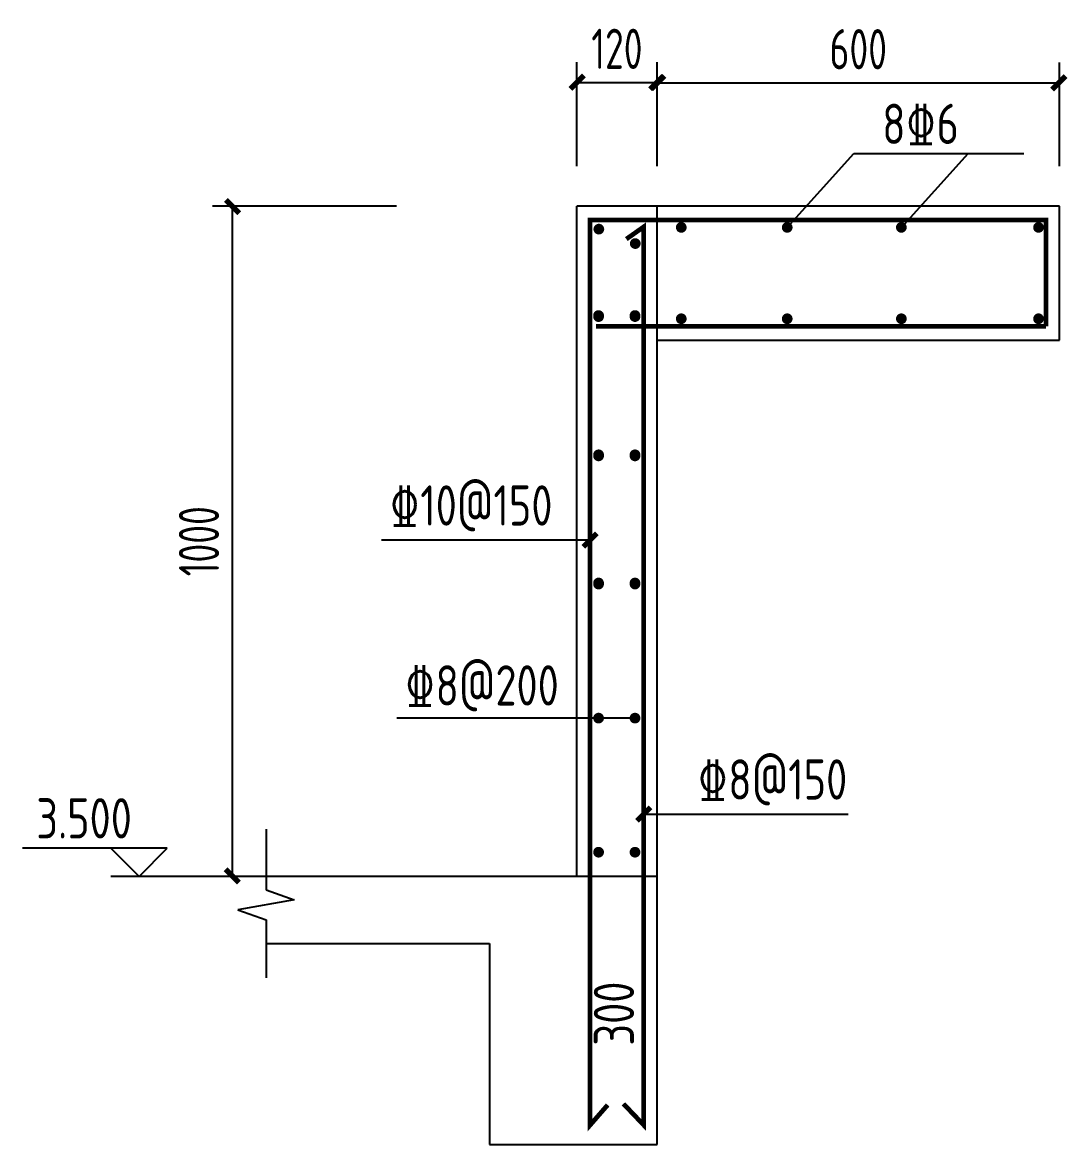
# Model space of a CAD drawing. Extents: x -14785 to 4269, y -25586 to -12228.
# Drawn here: x -12942.7 to -12865.3, y -25466.4 to -25382.7 of the extents above; entities that cross this region are included whole.
import ezdxf

# ---------------------------------------------------------------- set-up
doc = ezdxf.new("R2010")
doc.units = 0
doc.header["$LTSCALE"] = 2000
doc.header["$MEASUREMENT"] = 0
doc.layers.get('0').update_dxf_attribs({"linetype": 'CONTINUOUS'})
doc.layers.get('DEFPOINTS').update_dxf_attribs({"linetype": 'CONTINUOUS'})
for name, color, linetype in [('1305', 1, 'CONTINUOUS'), ('1307', 7, 'CONTINUOUS'), ('AXIS', 75, 'CONTINUOUS'), ('dim', 7, 'CONTINUOUS'), ('PUB_DIM', 3, 'CONTINUOUS'), ('WALL', 2, 'CONTINUOUS'), ('梁', 4, 'CONTINUOUS'), ('梁筋', 1, 'CONTINUOUS')]:
    doc.layers.add(name, color=color, linetype=linetype)
doc.styles.add('GBHZ', font='gbenor.shx', dxfattribs={"width": 0.8, "bigfont": 'gbcbig.shx'})
doc.dimstyles.new('Y20', dxfattribs={"dimscale": 0, "dimtxt": 3, "dimasz": 0.01, "dimexe": 1.5, "dimexo": 0.03, "dimgap": 1, "dimtad": 1, "dimdec": 0, "dimlfac": 20, "dimzin": 0, "dimdsep": 46, "dimtxsty": 'GBHZ', "dimblk1": 'DX', "dimblk2": 'DX', "dimsah": 1, "dimcen": 0.09, "dimdle": 1, "dimadec": 0, "dimazin": 0, "dimtfac": 1, "dimtdec": 0, "dimtix": 1, "dimtmove": 2, "dimatfit": 3, "dimldrblk": 'DX', "dimfxl": 0, "dimtolj": 1, "dimtzin": 0, "dimarcsym": 0})

# ---------------------------------------------------------------- blocks, each defined once
blk = doc.blocks.new('DX')
at = {"color": 0, "linetype": 'ByBlock', "const_width": 40}
blk.add_lwpolyline([(-53.8, -51.2), (46.2, 48.8)], dxfattribs=at)
blk = doc.blocks.new('*D66')
at = {"layer": 'DEFPOINTS', "color": 0, "transparency": 16777216}
for p in [(-12927.032, -25396.442), (-12914.768, -25396.442), (-12915.097, -25446.442)]:
    blk.add_point(p, dxfattribs=at)
at = {"layer": 'dim', "color": 0, "lineweight": -2, "transparency": 16777216}
for p, q in [((-12914.798, -25396.442), (-12928.532, -25396.442)), ((-12927.032, -25446.432), (-12927.032, -25396.452)), ((-12915.127, -25446.442), (-12928.532, -25446.442))]:
    blk.add_line(p, q, dxfattribs=at)
at = {"layer": 'dim', "color": 0, "lineweight": -2, "transparency": 16777216, "xscale": 0.01, "yscale": 0.01, "zscale": 0.01}
for p, rotation in [((-12927.032, -25396.442), 90), ((-12927.032, -25446.442), 270)]:
    blk.add_blockref('DX', p, dxfattribs=dict(at, rotation=rotation))
at = {"layer": 'dim', "color": 0, "transparency": 16777216, "insert": (-12929.532, -25421.442), "char_height": 3, "attachment_point": 5, "rotation": 90, "style": 'GBHZ'}
blk.add_mtext('\\A1;1000', dxfattribs=at)
blk = doc.blocks.new('*D67')
at = {"layer": 'DEFPOINTS', "color": 0, "transparency": 16777216}
for p in [(-12895.36, -25387.216), (-12901.36, -25393.503), (-12895.36, -25393.503)]:
    blk.add_point(p, dxfattribs=at)
at = {"layer": 'dim', "color": 0, "lineweight": -2, "transparency": 16777216}
for p, q in [((-12901.36, -25393.473), (-12901.36, -25385.716)), ((-12895.36, -25393.473), (-12895.36, -25385.716)), ((-12901.35, -25387.216), (-12895.37, -25387.216))]:
    blk.add_line(p, q, dxfattribs=at)
at = {"layer": 'dim', "color": 0, "lineweight": -2, "transparency": 16777216, "xscale": 0.01, "yscale": 0.01, "zscale": 0.01, "rotation": 180}
blk.add_blockref('DX', (-12901.36, -25387.216), dxfattribs=at)
at = {"layer": 'dim', "color": 0, "lineweight": -2, "transparency": 16777216, "xscale": 0.01, "yscale": 0.01, "zscale": 0.01}
blk.add_blockref('DX', (-12895.36, -25387.216), dxfattribs=at)
at = {"layer": 'dim', "color": 0, "transparency": 16777216, "insert": (-12898.36, -25384.716), "char_height": 3, "attachment_point": 5, "style": 'GBHZ'}
blk.add_mtext('\\A1;120', dxfattribs=at)
blk = doc.blocks.new('*D68')
at = {"layer": 'DEFPOINTS', "color": 0, "transparency": 16777216}
for p in [(-12865.36, -25387.243), (-12895.36, -25393.503), (-12865.36, -25393.503)]:
    blk.add_point(p, dxfattribs=at)
at = {"layer": 'dim', "color": 0, "lineweight": -2, "transparency": 16777216}
for p, q in [((-12895.36, -25393.473), (-12895.36, -25385.743)), ((-12865.36, -25393.473), (-12865.36, -25385.743)), ((-12895.35, -25387.243), (-12865.37, -25387.243))]:
    blk.add_line(p, q, dxfattribs=at)
at = {"layer": 'dim', "color": 0, "lineweight": -2, "transparency": 16777216, "xscale": 0.01, "yscale": 0.01, "zscale": 0.01, "rotation": 180}
blk.add_blockref('DX', (-12895.36, -25387.243), dxfattribs=at)
at = {"layer": 'dim', "color": 0, "lineweight": -2, "transparency": 16777216, "xscale": 0.01, "yscale": 0.01, "zscale": 0.01}
blk.add_blockref('DX', (-12865.36, -25387.243), dxfattribs=at)
at = {"layer": 'dim', "color": 0, "transparency": 16777216, "insert": (-12880.36, -25384.743), "char_height": 3, "attachment_point": 5, "style": 'GBHZ'}
blk.add_mtext('\\A1;600', dxfattribs=at)

msp = doc.modelspace()

# ---------------------------------------------------------------- linework, layer by layer
for p, q in [((-12900.36, -25421.355), (-12915.92, -25421.355)), ((-12897.012, -25434.636), (-12914.781, -25434.636)), ((-12896.36, -25441.793), (-12881.104, -25441.793))]:
    msp.add_line(p, q)
at = {"layer": '1305', "const_width": 0.35}
for points in [[(-12866.36, -25405.405), (-12866.36, -25397.479), (-12900.36, -25397.479), (-12900.36, -25464.988), (-12899.05, -25463.487)], [(-12897.657, -25398.906), (-12896.36, -25397.991), (-12896.36, -25464.988), (-12897.872, -25463.403)], [(-12866.36, -25405.405), (-12899.926, -25405.405)]]:
    msp.add_lwpolyline(points, dxfattribs=at)
at = {"layer": '1307', "color": 6}
for p, q in [((-12885.66, -25398.034), (-12880.684, -25392.532)), ((-12880.684, -25392.532), (-12868.013, -25392.532)), ((-12877.147, -25398.034), (-12872.171, -25392.532))]:
    msp.add_line(p, q, dxfattribs=at)
at = {"layer": 'PUB_DIM'}
for p, q in [((-12931.903, -25444.342), (-12942.696, -25444.342)), ((-12934.003, -25446.442), (-12936.103, -25444.342)), ((-12934.003, -25446.442), (-12931.903, -25444.342)), ((-12927.93, -25446.442), (-12936.103, -25446.442))]:
    msp.add_line(p, q, dxfattribs=at)
at = {"layer": 'WALL'}
for p, q in [((-12901.36, -25446.442), (-12901.36, -25396.442)), ((-12865.36, -25396.442), (-12901.36, -25396.442)), ((-12895.36, -25446.442), (-12895.36, -25396.442)), ((-12865.36, -25406.442), (-12865.36, -25396.442)), ((-12895.36, -25406.442), (-12865.36, -25406.442))]:
    msp.add_line(p, q, dxfattribs=at)
at = {"layer": '梁'}
for p, q in [((-12924.521, -25442.909), (-12924.521, -25447.435)), ((-12895.36, -25446.442), (-12924.521, -25446.442)), ((-12895.36, -25466.442), (-12895.36, -25446.442)), ((-12924.521, -25447.435), (-12922.421, -25448.199)), ((-12922.421, -25448.199), (-12926.621, -25448.94)), ((-12926.621, -25448.94), (-12924.521, -25449.685)), ((-12924.521, -25449.685), (-12924.521, -25453.998)), ((-12924.521, -25451.442), (-12907.86, -25451.442)), ((-12907.86, -25451.442), (-12907.86, -25466.442)), ((-12907.86, -25466.442), (-12895.36, -25466.442))]:
    msp.add_line(p, q, dxfattribs=at)
at = {"layer": '梁筋', "const_width": 0.4}
for points in [[(-12893.561, -25398.234, -1), (-12893.561, -25397.834, -1)], [(-12885.66, -25398.234, -1), (-12885.66, -25397.834, -1)], [(-12877.147, -25398.234, -1), (-12877.147, -25397.834, -1)], [(-12866.917, -25398.234, -1), (-12866.917, -25397.834, -1)], [(-12899.709, -25398.365, 1), (-12899.709, -25397.965, 1)], [(-12896.993, -25399.44, 1), (-12896.993, -25399.04, 1)], [(-12899.728, -25404.808, -1), (-12899.728, -25404.408, -1)], [(-12899.728, -25404.887, -1), (-12899.728, -25404.487, -1)], [(-12897.012, -25404.808, -1), (-12897.012, -25404.408, -1)], [(-12897.012, -25404.887, -1), (-12897.012, -25404.487, -1)], [(-12893.561, -25404.649, 1), (-12893.561, -25405.049, 1)], [(-12885.66, -25404.649, 1), (-12885.66, -25405.049, 1)], [(-12877.147, -25404.649, 1), (-12877.147, -25405.049, 1)], [(-12866.917, -25404.649, 1), (-12866.917, -25405.049, 1)], [(-12899.728, -25415.196, -1), (-12899.728, -25414.796, -1)], [(-12899.728, -25415.276, -1), (-12899.728, -25414.876, -1)], [(-12897.012, -25415.196, -1), (-12897.012, -25414.796, -1)], [(-12897.012, -25415.276, -1), (-12897.012, -25414.876, -1)], [(-12899.728, -25424.756, -1), (-12899.728, -25424.356, -1)], [(-12899.728, -25424.836, -1), (-12899.728, -25424.436, -1)], [(-12897.012, -25424.756, -1), (-12897.012, -25424.356, -1)], [(-12897.012, -25424.836, -1), (-12897.012, -25424.436, -1)], [(-12899.728, -25434.836, -1), (-12899.728, -25434.436, -1)], [(-12897.012, -25434.836, -1), (-12897.012, -25434.436, -1)], [(-12899.728, -25444.836, -1), (-12899.728, -25444.436, -1)], [(-12897.012, -25444.836, -1), (-12897.012, -25444.436, -1)]]:
    msp.add_lwpolyline(points, format="xyb", close=True, dxfattribs=at)

# ---------------------------------------------------------------- block references
at = {"layer": 'AXIS', "xscale": -0.009999999776482582, "yscale": 0.009999999776482582, "zscale": 0.01, "rotation": 270}
for p in [(-12900.349, -25421.317), (-12896.349, -25441.754)]:
    msp.add_blockref('DX', p, dxfattribs=at)

# ---------------------------------------------------------------- texts
at = {"layer": '1307', "color": 6, "style": 'GBHZ', "width": 0.9}
for s, p in [('8%%1326', (-12878.574, -25391.812)), ('%%13210@150', (-12915.341, -25420.275)), ('%%1328@200', (-12914.201, -25433.696)), ('%%1328@150', (-12892.366, -25440.712))]:
    msp.add_text(s, height=3, dxfattribs=at).set_placement(p)
at = {"layer": '1307', "style": 'GBHZ', "width": 0.9}
msp.add_text('3.500', height=3, dxfattribs=at).set_placement((-12941.659, -25443.607))
msp.add_text('300', height=3, rotation=90, dxfattribs=at).set_placement((-12897.083, -25459.059))

# ---------------------------------------------------------------- dimensions: what is measured, and where the dimension line sits
at = {"layer": 'dim'}
for base, p1, p2, angle, picture, middle in [((-12895.36, -25387.216), (-12901.36, -25393.503), (-12895.36, -25393.503), 180, '*D67', (-12898.36, -25384.716)), ((-12865.36, -25387.243), (-12895.36, -25393.503), (-12865.36, -25393.503), 180, '*D68', (-12880.36, -25384.743)), ((-12927.032, -25396.442), (-12915.097, -25446.442), (-12914.768, -25396.442), 90, '*D66', (-12929.532, -25421.442))]:
    dim = msp.add_linear_dim(base=base, p1=p1, p2=p2, angle=angle, dimstyle='Y20', override={"dimscale": 1, "dimtxsty": 'GBHZ'}, dxfattribs=at)
    dim.commit()
    dim.dimension.update_dxf_attribs({"geometry": picture, "text_midpoint": middle})

doc.saveas('drawing.dxf')
